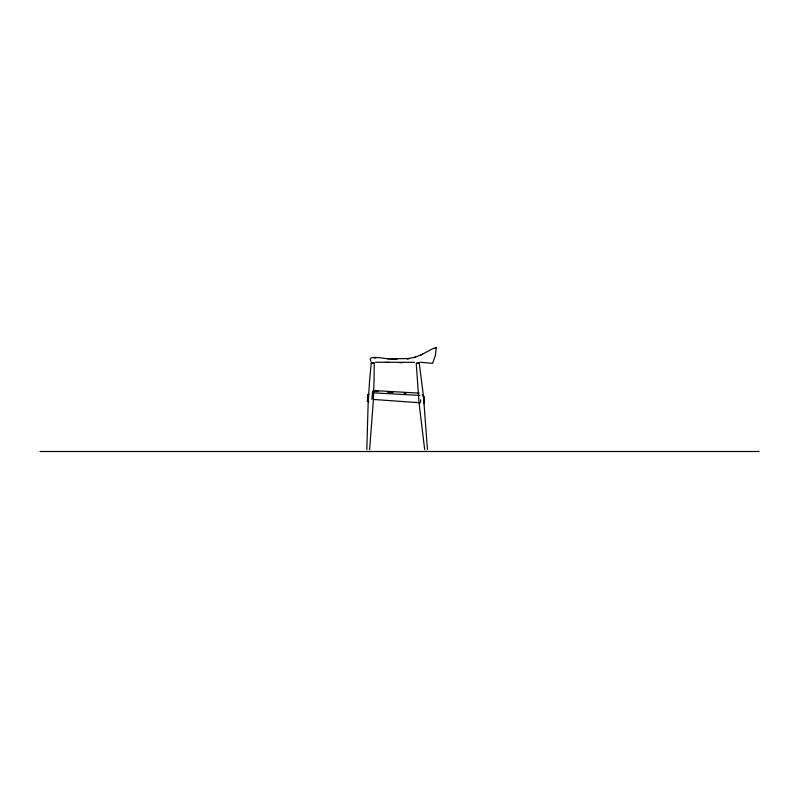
<?xml version="1.0" encoding="UTF-8"?>
<svg xmlns="http://www.w3.org/2000/svg" width="799" height="799" viewBox="0 0 799 799"><rect width="100%" height="100%" fill="white"/><g stroke="black" fill="none" stroke-linecap="round" stroke-linejoin="round"><path stroke-width="1.2" d="M372.554 391.67L371.915 399.35M420.673 399.77L420.494 402.257M374.252 363.106L371.245 362.966L369.677 379.665L368.179 401.987L366.821 449.527M369.607 449.677L373.223 402.247L374.062 379.895L374.242 363.116L371.245 362.956M367.76 394.936L367.42 401.048L368.968 401.867M420.953 354.996L432.479 348.813L436.294 347.615L435.345 355.615L432.559 363.345L420.394 362.247M368.689 393.747L367.73 394.966L368.948 394.646M435.435 347.974L435.785 347.545M397.263 358.901C394.017 361.697 364.893 352.479 371.066 361.438M423.83 403.715L424.189 397.393L423.46 396.224L419.235 363.026L416.249 363.305L418.986 402.366L424.678 449.587M422.751 354.127L415.19 357.193L407.081 358.781L409.218 358.561L391.051 358.781M413.702 357.632L415.48 357.103M373.333 390.531L419.255 393.128M416.549 363.315L416.988 363.275M375.51 362.247L414.431 362.327M417.248 363.255L419.275 363.026L418.736 363.066M425.697 451.355L426.786 451.255M372.733 392.808L419.835 395.425M422.931 396.644L423.969 396.863M39.95 451.505L759.05 451.505M399.46 362.656L402.237 362.696M387.555 358.681L389.273 358.731M385.827 362.317L389.243 362.416M367.57 451.435L368.659 451.485M374.351 391.28L378.077 391.55M387.385 392.209L392.978 392.609M404.154 393.398L406.022 393.527M373.732 399.48L420.304 402.776M374.022 357.932L375.92 358.092M422.242 394.656L422.421 395.155M423.48 396.314L427.445 449.318M367.42 400.469L367.42 401.048M372.793 391.32L372.793 393.278"/></g></svg>
